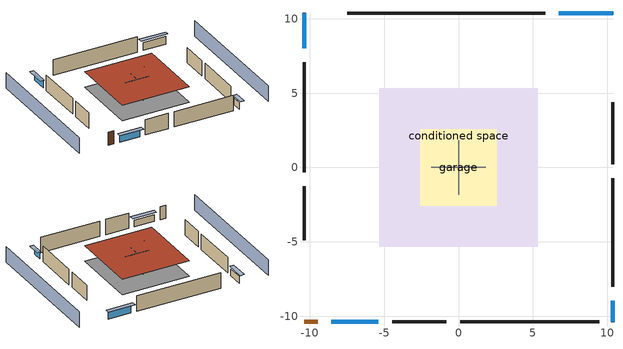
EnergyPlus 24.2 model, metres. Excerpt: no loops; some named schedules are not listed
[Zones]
conditioned space
 floor foundation (Slab2 construction): -5.34,-5.34 -5.34,5.34 5.34,5.34 5.34,-5.34 z0
 wall outside (AdiabaticWallConstruction 1): -10.4,-10.39 -9.48,-10.39 z0:2.03
 wall outside (AdiabaticWallConstruction): 10.4,10.39 6.76,10.39 z0:1.22; 10.39,-10.4 10.39,-8.97 z0:0.98; -8.55,-10.39 -5.4,-10.39 z0:1.07; -10.39,10.4 -10.39,8.02 z0:1.04
 wall outside (Wall3 construction): 5.83,10.39 -7.5,10.39 z0:2.44
 wall outside (Wall4 construction): 10.39,0.21 10.39,4.39 z0:2.44
 wall outside (Wall7 construction): 0.12,-10.39 9.47,-10.39 z0:2.44
 wall outside (Wall8 construction): -10.39,7.09 -10.39,-0.32 z0:2.44
 wall to garage (Wall5 construction): -1.83,0 1.83,0 z0:2.44
 wall to garage (Wall6 construction): 0,-1.83 0,1.83 z0:2.44
 window (WindowConstruction): 10.39,10.39 6.76,10.39 z0:1.22
 window (WindowConstruction 1): 10.39,-10.39 10.39,-8.97 z0:0.98
 window (WindowConstruction 2): -8.55,-10.39 -5.4,-10.39 z0:1.07
 window (WindowConstruction 3): -10.39,10.39 -10.39,8.02 z0:1.04
 door (Door): -10.39,-10.39 -9.48,-10.39 z0:2.03
 roof outside (Roof2 construction): -5.34,5.34 -5.34,-5.34 5.34,-5.34 5.34,5.34 z2.44
garage
 floor foundation (Slab1 construction): -2.59,-2.59 -2.59,2.59 2.59,2.59 2.59,-2.59 z0
 wall outside (Wall1 construction): 10.39,-8.04 10.39,-0.72 z0:2.44
 wall outside (Wall2 construction): -4.47,-10.39 -0.81,-10.39 z0:2.44
 wall outside (Wall9 construction): -10.39,-1.25 -10.39,-4.9 z0:2.44
 roof outside (Roof1 construction): -2.59,2.59 -2.59,-2.59 2.59,-2.59 2.59,2.59 z2.44
shading: -14.97,10.39 -14.97,-10.39 / 14.97,-10.39 14.97,10.39 z0:2.44; 6.46,10.39 10.7,10.39 10.7,11 6.46,11 z1.52; 10.39,-8.66 10.39,-10.7 11,-10.7 11,-8.66 z1.28; -5.09,-10.39 -8.86,-10.39 -8.86,-11 -5.09,-11 z1.37; -10.39,7.71 -10.39,10.7 -11,10.7 -11,7.71 z1.34
[Building]
Building 1: Terrain=Suburbs
[Site:Location]
Portland Intl Arpt_OR: Latitude {deg}=45.59; Longitude {deg}=-122.6; Time Zone {hr}=-8; Elevation {m}=33; Keep Site Location Information=Yes
[Site:GroundTemperature:Shallow]
10.2558, 8.96328, 8.85977, 9.47314, 11.9355, 14.3863, 16.5111, 17.8571, 17.9714, 16.8767, 14.8061, 12.4304
[Site:WaterMainsTemperature]
Calculation Method=Schedule; Temperature Schedule=mains temperature schedule
[Material] Roughness=Rough; Thermal Absorptance=0.9
Name | Thickness {m} | Conductivity {W/m-K} | Density {kg/m3} | Specific Heat {J/kg-K} | Solar Absorptance | Visible Absorptance
concrete 4.0 in. | 0.1016 | 1.803125 | 2242.8 | 837.4 | 0.7 | 0.7
door material | 0.04445 | 0.0612267 | 512.64 | 1214.23 | 0.7 | 0.7
floor covering | 0.0127 | 0.0450781 | 54.468 | 1339.84 | 0.9 | 0.9
furniture material conditioned space 1; furniture material garage 1 | 0.1524 | 0.115458 | 640.8 | 1214.23 | 0.6 | 0.6
gypsum board | 0.0127 | 0.160291 | 801 | 837.4 | 0.6 | 0.6
osb sheathing 0.5 in. | 0.0127 | 0.115458 | 512.64 | 1214.23 | 0.6 | 0.6
osb sheathing 0.5 in. 1; osb sheathing 0.5 in. 2; osb sheathing 0.5 in. 3 | 0.0127 | 0.115458 | 512.64 | 1214.23 | 0.7 | 0.7
osb sheathing 0.75 in. | 0.01905 | 0.115458 | 512.64 | 1214.23 | 0.7 | 0.7
roof rigid ins | 0.00254769 | 0.029427 | 32.04 | 1214.23 | 0.7 | 0.7
roof rigid ins 1 | 0.103632 | 0.029427 | 32.04 | 1214.23 | 0.7 | 0.7
roof stud and cavity | 0.2032 | 0.161866 | 78.34581 | 1123.46 | 0.7 | 0.7
wall rigid ins | 0.512978 | 0.029427 | 32.04 | 1214.23 | 0.7 | 0.7
wall stud and cavity | 0.1397 | 0.727959 | 139.0536 | 1170.24 | 0.6 | 0.6
wall stud and cavity 1 | 0.1397 | 0.550994 | 139.0536 | 1170.24 | 0.7 | 0.7
wall stud and cavity 2 | 0.1397 | 0.335416 | 139.0536 | 1170.24 | 0.7 | 0.7
wall stud and cavity 3 | 0.0889 | 0.380278 | 52.3479 | 1209.89 | 0.7 | 0.7
wall stud and cavity 4 | 0.0889 | 0.391764 | 83.0341 | 1211.67 | 0.7 | 0.7
wood shingles or shakes | 0.00635 | 0.162714 | 1121.4 | 1465.45 | 0.85 | 0.85
wood siding | 0.0254 | 0.102417 | 544.68 | 1172.36 | 0.85 | 0.85
wood siding 1; wood siding 2 | 0.0254 | 0.102417 | 544.68 | 1172.36 | 0.7 | 0.7
[WindowMaterial:SimpleGlazingSystem]
WindowMaterial: U-Factor {W/m2-K}=4.76952; Solar Heat Gain Coefficient=0.63
[Construction]
AdiabaticWallConstruction: wood siding 1, wall rigid ins, wall stud and cavity 3, gypsum board
AdiabaticWallConstruction 1: wood siding 2, wall rigid ins, wall stud and cavity 3, gypsum board
Door: door material
furniture construction conditioned space 1: furniture material conditioned space 1
furniture construction garage 1: furniture material garage 1
PartitionWallConstruction: gypsum board, wall stud and cavity 4, gypsum board
Roof1 construction: wood shingles or shakes, roof rigid ins, osb sheathing 0.5 in.
Roof2 construction: wood shingles or shakes, roof rigid ins 1, osb sheathing 0.75 in., roof stud and cavity, gypsum board
Slab1 construction: concrete 4.0 in.
Slab2 construction: concrete 4.0 in., floor covering
Wall1 construction; Wall2 construction: wood siding, osb sheathing 0.5 in. 1, wall stud and cavity
Wall3 construction; Wall4 construction: wood siding, osb sheathing 0.5 in. 1, wall stud and cavity 1, gypsum board
Wall5 construction: osb sheathing 0.5 in. 2, wall stud and cavity 2, gypsum board
Wall6 construction: osb sheathing 0.5 in. 3, wall stud and cavity 2, gypsum board
Wall7 construction; Wall8 construction: wood siding, osb sheathing 0.5 in. 3, wall stud and cavity 1, gypsum board
Wall9 construction: wood siding, osb sheathing 0.5 in. 3, wall stud and cavity
WindowConstruction; WindowConstruction 1; WindowConstruction 2; WindowConstruction 3: WindowMaterial
[Zone] Multiplier=1; Part of Total Floor Area=Yes
Name | Volume {m3}
conditioned space | 278.185
garage | 65.242
[Space]
Name | Zone | Volume {m3}
conditioned space 1 | conditioned space | 278.185
garage 1 | garage | 65.242
[SurfaceProperty:ExposedFoundationPerimeter] Exposed Perimeter Calculation Method=TotalExposedPerimeter
Name | Total Exposed Perimeter {m}
Slab2 | 39.80688
Slab1 | 14.6304
[SurfaceProperty:IncidentSolarMultiplier] Incident Solar Multiplier=1; Incident Solar Multiplier Schedule=trans schedule winter=0.85 summer=0.7
Window1; Window2; Window3; Window4
[InternalMass]
Name | Construction | Zone or ZoneList | Space or SpaceList | Surface Area {m2}
furniture mass conditioned space 1 | furniture construction conditioned space 1 | conditioned space | conditioned space 1 | 45.63397
partition wall mass | PartitionWallConstruction | conditioned space | conditioned space 1 | 114.085
furniture mass garage 1 | furniture construction garage 1 | garage | garage 1 | 2.67561
[Lights] Design Level Calculation Method=LightingLevel; Return Air Fraction=0; Fraction Radiant=0.6; Fraction Visible=0.2; Fraction Replaceable=1
Name | Zone or ZoneList or Space or SpaceList | Schedule | Lighting Level {W}
interior lighting | conditioned space 1 | lighting_interior | 849.669
garage lighting | garage 1 | lighting_garage | 55.0914
[People]
occupants: Zone or ZoneList or Space or SpaceList=conditioned space 1; Number of People Schedule=occupants; Number of People Calculation Method=People; Number of People=6; Fraction Radiant=0.314171; Sensible Heat Fraction=0.56303; Activity Level Schedule=occupants activity schedule; Carbon Dioxide Generation Rate {m3/s-W}=0; Enable ASHRAE 55 Comfort Warnings=No; Mean Radiant Temperature Calculation Type=EnclosureAveraged
[ElectricEquipment] Design Level Calculation Method=EquipmentLevel
Name | Zone or ZoneList or Space or SpaceList | Schedule | Design Level {W} | Fraction Latent | Fraction Radiant | Fraction Lost
ceiling fan | conditioned space 1 | ceiling_fan | 17.013 | 0 | 0.558 | 0
clothes dryer | conditioned space 1 | clothes_dryer | 1760.78 | 0.015 | 0.081 | 0.85
clothes washer | conditioned space 1 | clothes_washer | 299.008 | 0.03 | 0.162 | 0.7
cooking range | conditioned space 1 | cooking_range | 76.1593 | 0.16 | 0.384 | 0.2
dishwasher | conditioned space 1 | dishwasher | 1461.35 | 0.3 | 0.18 | 0.4
fridge | conditioned space 1 | fridge schedule | 54.7945 | 0 | 0.6 | 0
mech vent bath fan 0 | conditioned space 1 | mech vent bath fan 0 schedule | 30 | 0 | 0 | 1
mech vent house fan | conditioned space 1 | mech vent house fan schedule | 0 | 0 | 0 | 1
mech vent house fan cfis | conditioned space 1 | mech vent house fan cfis schedule | 0 | 0 | 0 | 0
mech vent range fan 0 | conditioned space 1 | mech vent range fan 0 schedule | 30 | 0 | 0 | 1
misc permanent spa heater | conditioned space 1 | misc permanent spa heater schedule | 584.841 | 0 | 0 | 1
misc permanent spa pump | conditioned space 1 | misc permanent spa pump schedule | 611.601 | 0 | 0 | 1
misc plug loads | conditioned space 1 | plug_loads_other | 460.996 | 0.021 | 0.558 | 0.049
misc tv | conditioned space 1 | plug_loads_tv | 767.8 | 0 | 0.6 | 0
whole house fan | conditioned space 1 | Always On Discrete | 0 | 0 | 0 | 1
freezer | garage 1 | freezer schedule | 194.914 | 0 | 0.6 | 0
fridge 1 | garage 1 | fridge schedule 1 | 90.9498 | 0 | 0.6 | 0
[OtherEquipment] Design Level Calculation Method=EquipmentLevel
Name | Fuel Type | Zone or ZoneList or Space or SpaceList | Schedule | Design Level {W} | Fraction Latent | Fraction Radiant | Fraction Lost
clothes dryer 1 | Electricity | conditioned space 1 | clothes_dryer | 0 | 0.015 | 0.081 | 0.85
cooking range 1 | NaturalGas | conditioned space 1 | cooking_range | 2232.01 | 0.16 | 0.384 | 0.2
general water use latent | None | conditioned space 1 | general water use schedule | 117.996 | 1 | 0 | 0
general water use sensible | None | conditioned space 1 | general water use schedule | -116.29 | 0 | 0.6 | 0
mech vent house fan latent load | None | conditioned space 1 | Always On Discrete | 0 | 1 | 0 | 0
mech vent house fan sensible load | None | conditioned space 1 | Always On Discrete | 0 | 0 | 0 | 0
water heater energy adjustment1 | Electricity | garage 1 | Always On Discrete | 0.01 | 0 | 0 | 1
water heater lat | None | garage 1 | Always On Discrete | 0 | 1 | 0 | 0
water heater sens | None | garage 1 | Always On Discrete | 0 | 0 | 0 | 0
[ZoneInfiltration:DesignFlowRate] Zone or ZoneList or Space or SpaceList=conditioned space 1; Schedule=Always On Discrete; Design Flow Rate Calculation Method=Flow/Zone; Design Flow Rate {m3/s}=0
infil flow; natural vent flow; whole house fan flow
[ZoneInfiltration:EffectiveLeakageArea]
infil garage 1: Zone or Space=garage 1; Schedule=Always On Discrete; Effective Air Leakage Area {cm2}=543.674; Stack Coefficient=0.000129147; Wind Coefficient=4.38083e-05
[AvailabilityManager:Scheduled]
mini split heat pump airloop Availability Manager: Schedule=Always On Discrete
[WaterUse:Equipment]
dishwasher: Peak Flow Rate {m3/s}=7.96939e-06; Flow Rate Fraction Schedule=hot_water_dishwasher
[Foundation:Kiva] Wall Height Above Grade {m}=0.1016; Wall Depth Below Slab {m}=0.2032
Name | Initial Indoor Air Temperature {C}
Foundation Kiva 1 | 13.4258
Foundation Kiva 2 | 21.1111
[Foundation:Kiva:Settings]
Soil Conductivity {W/m-K}=1.3848; Soil Density {kg/m3}=1842.3; Soil Specific Heat {J/kg-K}=418.7; Ground Solar Absorptivity=0.9; Ground Thermal Absorptivity=0.9; Ground Surface Roughness {m}=0.03; Far-Field Width {m}=40; Deep-Ground Boundary Condition=ZeroFlux; Deep-Ground Depth {m}=40; Minimum Cell Dimension {m}=0.2; Maximum Cell Growth Coefficient=3; Simulation Timestep=Timestep
[Exterior:Lights]
exterior lighting: Schedule=exterior lighting schedule; Design Level {W}=37.1441
[EnergyManagementSystem:GlobalVariable]
infil_program_Qfan
infil_program_Qinf
mini_split_heat_pump_airloop_Fan_RTF
natural_vent_program_Qnv
natural_vent_program_Qwhf
[EnergyManagementSystem:Sensor]
Name | Output:Variable or Output:Meter Index Key | Output:Variable or Output:Meter
airflow_gain | infil flow | Infiltration Sensible Heat Gain Energy
airflow_gain_1 | natural vent flow | Infiltration Sensible Heat Gain Energy
airflow_gain_2 | whole house fan flow | Infiltration Sensible Heat Gain Energy
airflow_loss | infil flow | Infiltration Sensible Heat Loss Energy
airflow_loss_1 | natural vent flow | Infiltration Sensible Heat Loss Energy
airflow_loss_2 | whole house fan flow | Infiltration Sensible Heat Loss Energy
clg_load_cond |  | Cooling:EnergyTransfer:Zone:CONDITIONED SPACE
clg_sp_s; clg_sp_s_1 | cooling setpoint | Schedule Value
clothes_dryer_exhaust_0_sch_s | clothes_dryer | Schedule Value
cool_season | cooling season schedule | Schedule Value
fridge_tin_s_1; water_heater_amb_temp | garage | Zone Mean Air Temperature
htg_load_cond |  | Heating:EnergyTransfer:Zone:CONDITIONED SPACE
htg_sp_s; htg_sp_s_1 | heating setpoint | Schedule Value
ig_ee_conv | ceiling fan | Electric Equipment Convective Heating Energy
ig_ee_conv_1 | clothes dryer | Electric Equipment Convective Heating Energy
ig_ee_conv_10 | whole house fan | Electric Equipment Convective Heating Energy
ig_ee_conv_3 | cooking range | Electric Equipment Convective Heating Energy
ig_ee_conv_4 | dishwasher | Electric Equipment Convective Heating Energy
ig_ee_conv_5 | fridge | Electric Equipment Convective Heating Energy
ig_ee_conv_6 | misc permanent spa heater | Electric Equipment Convective Heating Energy
ig_ee_conv_7 | misc permanent spa pump | Electric Equipment Convective Heating Energy
ig_ee_conv_8 | misc plug loads | Electric Equipment Convective Heating Energy
ig_ee_conv_9 | misc tv | Electric Equipment Convective Heating Energy
ig_ee_rad | ceiling fan | Electric Equipment Radiant Heating Energy
ig_ee_rad_1 | clothes dryer | Electric Equipment Radiant Heating Energy
ig_ee_rad_10 | whole house fan | Electric Equipment Radiant Heating Energy
ig_ee_rad_3 | cooking range | Electric Equipment Radiant Heating Energy
ig_ee_rad_4 | dishwasher | Electric Equipment Radiant Heating Energy
ig_ee_rad_5 | fridge | Electric Equipment Radiant Heating Energy
ig_ee_rad_6 | misc permanent spa heater | Electric Equipment Radiant Heating Energy
ig_ee_rad_7 | misc permanent spa pump | Electric Equipment Radiant Heating Energy
ig_ee_rad_8 | misc plug loads | Electric Equipment Radiant Heating Energy
ig_ee_rad_9 | misc tv | Electric Equipment Radiant Heating Energy
ig_lgt_conv | interior lighting | Lights Convective Heating Energy
ig_lgt_rad | interior lighting | Lights Radiant Heating Energy
ig_lgt_vis | interior lighting | Lights Visible Radiation Heating Energy
ig_oe_conv | clothes dryer 1 | Other Equipment Convective Heating Energy
ig_oe_conv_1 | cooking range 1 | Other Equipment Convective Heating Energy
ig_oe_conv_2 | general water use latent | Other Equipment Convective Heating Energy
ig_oe_conv_3 | general water use sensible | Other Equipment Convective Heating Energy
ig_oe_rad | clothes dryer 1 | Other Equipment Radiant Heating Energy
ig_oe_rad_1 | cooking range 1 | Other Equipment Radiant Heating Energy
ig_oe_rad_2 | general water use latent | Other Equipment Radiant Heating Energy
ig_oe_rad_3 | general water use sensible | Other Equipment Radiant Heating Energy
ig_ppl_conv | occupants | People Convective Heating Energy
ig_ppl_rad | occupants | People Radiant Heating Energy
im_conv | furniture mass conditioned space 1 | Surface Inside Face Convection Heat Gain Energy
im_conv_1 | partition wall mass | Surface Inside Face Convection Heat Gain Energy
im_ig | furniture mass conditioned space 1 | Surface Inside Face Internal Gains Radiation Heat Gain Energy
im_ig_1 | partition wall mass | Surface Inside Face Internal Gains Radiation Heat Gain Energy
im_lgt | furniture mass conditioned space 1 | Surface Inside Face Lights Radiation Heat Gain Energy
im_lgt_1 | partition wall mass | Surface Inside Face Lights Radiation Heat Gain Energy
im_sol | furniture mass conditioned space 1 | Surface Inside Face Solar Radiation Heat Gain Energy
im_sol_1 | partition wall mass | Surface Inside Face Solar Radiation Heat Gain Energy
im_surf | furniture mass conditioned space 1 | Surface Inside Face Net Surface Thermal Radiation Heat Gain Energy
im_surf_1 | partition wall mass | Surface Inside Face Net Surface Thermal Radiation Heat Gain Energy
mech_vent_bath_fan_0_sch_s | mech vent bath fan 0 schedule | Schedule Value
mech_vent_range_fan_0_sch_s | mech vent range fan 0 schedule | Schedule Value
mv_conv | mech vent bath fan 0 | Electric Equipment Convective Heating Energy
mv_conv_1 | mech vent house fan | Electric Equipment Convective Heating Energy
mv_conv_2 | mech vent house fan cfis | Electric Equipment Convective Heating Energy
mv_conv_3 | mech vent range fan 0 | Electric Equipment Convective Heating Energy
mv_conv_4 | mech vent house fan latent load | Other Equipment Convective Heating Energy
mv_conv_5 | mech vent house fan sensible load | Other Equipment Convective Heating Energy
mv_rad | mech vent bath fan 0 | Electric Equipment Radiant Heating Energy
mv_rad_1 | mech vent house fan | Electric Equipment Radiant Heating Energy
mv_rad_2 | mech vent house fan cfis | Electric Equipment Radiant Heating Energy
mv_rad_3 | mech vent range fan 0 | Electric Equipment Radiant Heating Energy
mv_rad_4 | mech vent house fan latent load | Other Equipment Radiant Heating Energy
mv_rad_5 | mech vent house fan sensible load | Other Equipment Radiant Heating Energy
natural_vent_s | natural vent schedule | Schedule Value
out_pb_s |  | Site Outdoor Air Barometric Pressure
out_wt_s |  | Site Outdoor Air Humidity Ratio
site_vw_s |  | Site Wind Speed
ss_back_out | Window1 | Surface Window Shortwave from Zone Back Out Window Heat Transfer Rate
ss_back_out_1 | Window2 | Surface Window Shortwave from Zone Back Out Window Heat Transfer Rate
ss_back_out_2 | Window3 | Surface Window Shortwave from Zone Back Out Window Heat Transfer Rate
ss_back_out_3 | Window4 | Surface Window Shortwave from Zone Back Out Window Heat Transfer Rate
ss_conv | Door1 | Surface Inside Face Convection Heat Gain Energy
ss_conv_1 | Window1 | Surface Inside Face Convection Heat Gain Energy
ss_conv_2 | Window2 | Surface Inside Face Convection Heat Gain Energy
ss_conv_3 | Window3 | Surface Inside Face Convection Heat Gain Energy
ss_conv_4 | Window4 | Surface Inside Face Convection Heat Gain Energy
ss_ig | Door1 | Surface Inside Face Internal Gains Radiation Heat Gain Energy
ss_ig_1 | Window1 | Surface Inside Face Internal Gains Radiation Heat Gain Energy
ss_ig_2 | Window2 | Surface Inside Face Internal Gains Radiation Heat Gain Energy
ss_ig_3 | Window3 | Surface Inside Face Internal Gains Radiation Heat Gain Energy
ss_ig_4 | Window4 | Surface Inside Face Internal Gains Radiation Heat Gain Energy
ss_lgt | Door1 | Surface Inside Face Lights Radiation Heat Gain Energy
ss_sol | Door1 | Surface Inside Face Solar Radiation Heat Gain Energy
ss_surf | Door1 | Surface Inside Face Net Surface Thermal Radiation Heat Gain Energy
ss_surf_1 | Window1 | Surface Inside Face Net Surface Thermal Radiation Heat Gain Energy
ss_surf_2 | Window2 | Surface Inside Face Net Surface Thermal Radiation Heat Gain Energy
ss_surf_3 | Window3 | Surface Inside Face Net Surface Thermal Radiation Heat Gain Energy
ss_surf_4 | Window4 | Surface Inside Face Net Surface Thermal Radiation Heat Gain Energy
ss_trans_in | Window1 | Surface Window Transmitted Solar Radiation Rate
ss_trans_in_1 | Window2 | Surface Window Transmitted Solar Radiation Rate
ss_trans_in_2 | Window3 | Surface Window Transmitted Solar Radiation Rate
ss_trans_in_3 | Window4 | Surface Window Transmitted Solar Radiation Rate
ss_trans_out | Window1 | Surface Inside Face Initial Transmitted Diffuse Transmitted Out Window Solar Radiation Rate
ss_trans_out_1 | Window2 | Surface Inside Face Initial Transmitted Diffuse Transmitted Out Window Solar Radiation Rate
ss_trans_out_2 | Window3 | Surface Inside Face Initial Transmitted Diffuse Transmitted Out Window Solar Radiation Rate
ss_trans_out_3 | Window4 | Surface Inside Face Initial Transmitted Diffuse Transmitted Out Window Solar Radiation Rate
s_conv | Roof2 | Surface Inside Face Convection Heat Gain Energy
s_conv_1 | Slab2 | Surface Inside Face Convection Heat Gain Energy
s_conv_2 | Wall3 | Surface Inside Face Convection Heat Gain Energy
s_conv_3 | Wall4 | Surface Inside Face Convection Heat Gain Energy
s_conv_4 | Wall5 | Surface Inside Face Convection Heat Gain Energy
s_conv_5 | Wall6 | Surface Inside Face Convection Heat Gain Energy
s_conv_6 | Wall7 | Surface Inside Face Convection Heat Gain Energy
s_conv_7 | Wall8 | Surface Inside Face Convection Heat Gain Energy
s_ig | Roof2 | Surface Inside Face Internal Gains Radiation Heat Gain Energy
s_ig_1 | Slab2 | Surface Inside Face Internal Gains Radiation Heat Gain Energy
s_ig_2 | Wall3 | Surface Inside Face Internal Gains Radiation Heat Gain Energy
s_ig_3 | Wall4 | Surface Inside Face Internal Gains Radiation Heat Gain Energy
s_ig_4 | Wall5 | Surface Inside Face Internal Gains Radiation Heat Gain Energy
s_ig_5 | Wall6 | Surface Inside Face Internal Gains Radiation Heat Gain Energy
s_ig_6 | Wall7 | Surface Inside Face Internal Gains Radiation Heat Gain Energy
s_ig_7 | Wall8 | Surface Inside Face Internal Gains Radiation Heat Gain Energy
s_lgt | Roof2 | Surface Inside Face Lights Radiation Heat Gain Energy
s_lgt_1 | Slab2 | Surface Inside Face Lights Radiation Heat Gain Energy
s_lgt_2 | Wall3 | Surface Inside Face Lights Radiation Heat Gain Energy
s_lgt_3 | Wall4 | Surface Inside Face Lights Radiation Heat Gain Energy
s_lgt_4 | Wall5 | Surface Inside Face Lights Radiation Heat Gain Energy
s_lgt_5 | Wall6 | Surface Inside Face Lights Radiation Heat Gain Energy
s_lgt_6 | Wall7 | Surface Inside Face Lights Radiation Heat Gain Energy
s_lgt_7 | Wall8 | Surface Inside Face Lights Radiation Heat Gain Energy
s_sol | Roof2 | Surface Inside Face Solar Radiation Heat Gain Energy
s_sol_1 | Slab2 | Surface Inside Face Solar Radiation Heat Gain Energy
s_sol_2 | Wall3 | Surface Inside Face Solar Radiation Heat Gain Energy
s_sol_3 | Wall4 | Surface Inside Face Solar Radiation Heat Gain Energy
s_sol_4 | Wall5 | Surface Inside Face Solar Radiation Heat Gain Energy
s_sol_5 | Wall6 | Surface Inside Face Solar Radiation Heat Gain Energy
s_sol_6 | Wall7 | Surface Inside Face Solar Radiation Heat Gain Energy
s_sol_7 | Wall8 | Surface Inside Face Solar Radiation Heat Gain Energy
s_surf | Roof2 | Surface Inside Face Net Surface Thermal Radiation Heat Gain Energy
s_surf_1 | Slab2 | Surface Inside Face Net Surface Thermal Radiation Heat Gain Energy
s_surf_2 | Wall3 | Surface Inside Face Net Surface Thermal Radiation Heat Gain Energy
s_surf_3 | Wall4 | Surface Inside Face Net Surface Thermal Radiation Heat Gain Energy
s_surf_4 | Wall5 | Surface Inside Face Net Surface Thermal Radiation Heat Gain Energy
s_surf_5 | Wall6 | Surface Inside Face Net Surface Thermal Radiation Heat Gain Energy
s_surf_6 | Wall7 | Surface Inside Face Net Surface Thermal Radiation Heat Gain Energy
s_surf_7 | Wall8 | Surface Inside Face Net Surface Thermal Radiation Heat Gain Energy
water_heater_amb_rh | garage | Zone Air Relative Humidity
water_heater_T_set | water heater setpoint | Schedule Value
[EnergyManagementSystem:Actuator]
Name | Actuated Component Unique | Actuated Component Type | Actuated Component Control Type
fridge_schedule_1_act | fridge schedule 1 | Schedule:Constant | Schedule Value
fridge_schedule_act | fridge schedule | Schedule:Constant | Schedule Value
infil_flow_act | infil flow | Zone Infiltration | Air Exchange Flow Rate
mech_vent_house_fan_cfis_act | mech vent house fan cfis | ElectricEquipment | Electricity Rate
mech_vent_house_fan_latent_load_act | mech vent house fan latent load | OtherEquipment | Power Level
mech_vent_house_fan_sensible_load_act | mech vent house fan sensible load | OtherEquipment | Power Level
natural_vent_flow_act | natural vent flow | Zone Infiltration | Air Exchange Flow Rate
water_heater_HPWHSchedOverride | water heater setpoint | Schedule:Constant | Schedule Value
water_heater_hpwh_ec_adj_act | water heater energy adjustment1 | OtherEquipment | Power Level
water_heater_lat_act | water heater lat | OtherEquipment | Power Level
water_heater_LESchedOverride | water heater BottomElementSetpoint | Schedule:Constant | Schedule Value
water_heater_sens_act | water heater sens | OtherEquipment | Power Level
water_heater_UESchedOverride | water heater TopElementSetpoint | Schedule:Constant | Schedule Value
whole_house_fan_act | whole house fan | ElectricEquipment | Electricity Rate
whole_house_fan_flow_act | whole house fan flow | Zone Infiltration | Air Exchange Flow Rate
